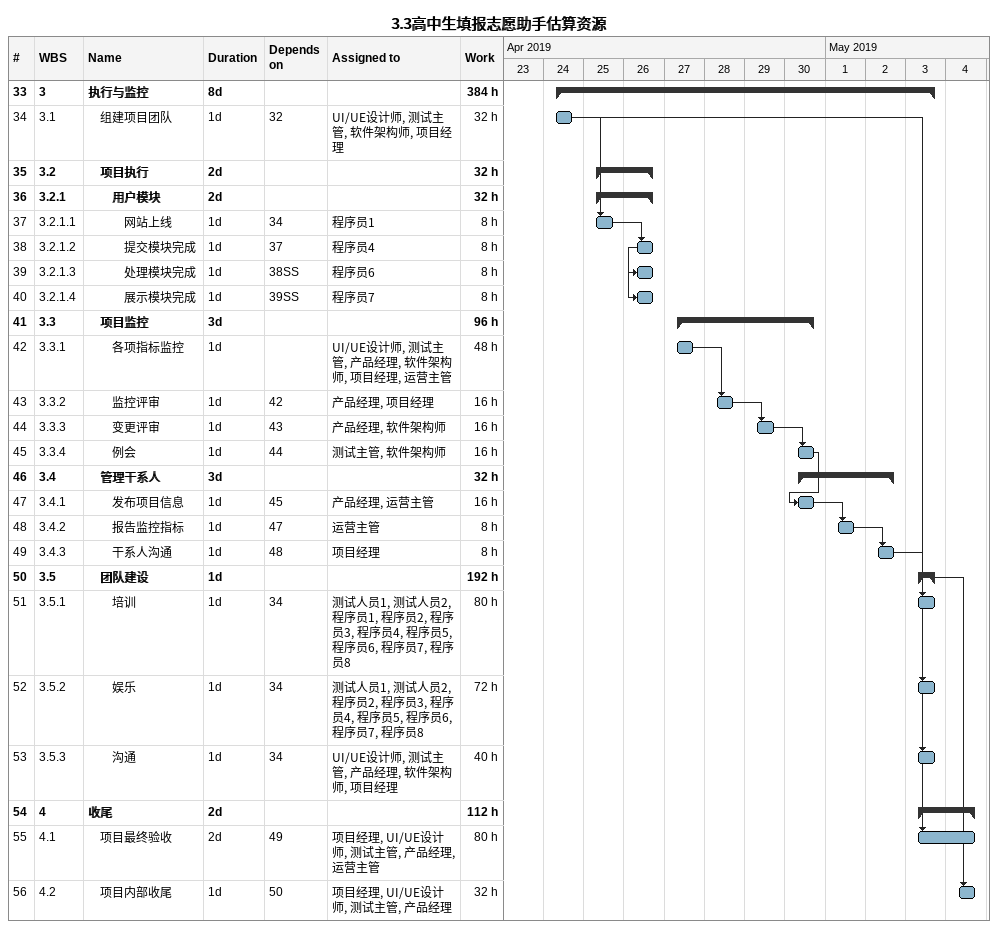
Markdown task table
3.3高中生填报志愿助手估算资源

| ID | WBS | Task | Duration | Start | Finish | Predecessors | Resources | Work (h) |
|---|---|---|---|---|---|---|---|---|
| 33 | 3 | **执行与监控** | 8d | 2019-04-24 | 2019-05-03 |  |  | 384 |
| 34 | 3.1 | 组建项目团队 | 1d | 2019-04-24 | 2019-04-24 | 32 | UI/UE设计师, 测试主管, 软件架构师, 项目经理 | 32 |
| 35 | 3.2 | **项目执行** | 2d | 2019-04-25 | 2019-04-26 |  |  | 32 |
| 36 | 3.2.1 | **用户模块** | 2d | 2019-04-25 | 2019-04-26 |  |  | 32 |
| 37 | 3.2.1.1 | 网站上线 | 1d | 2019-04-25 | 2019-04-25 | 34 | 程序员1 | 8 |
| 38 | 3.2.1.2 | 提交模块完成 | 1d | 2019-04-26 | 2019-04-26 | 37 | 程序员4 | 8 |
| 39 | 3.2.1.3 | 处理模块完成 | 1d | 2019-04-26 | 2019-04-26 | 38SS | 程序员6 | 8 |
| 40 | 3.2.1.4 | 展示模块完成 | 1d | 2019-04-26 | 2019-04-26 | 39SS | 程序员7 | 8 |
| 41 | 3.3 | **项目监控** | 3d | 2019-04-27 | 2019-04-30 |  |  | 96 |
| 42 | 3.3.1 | 各项指标监控 | 1d | 2019-04-27 | 2019-04-27 |  | UI/UE设计师, 测试主管, 产品经理, 软件架构师, 项目经理, 运营主管 | 48 |
| 43 | 3.3.2 | 监控评审 | 1d | 2019-04-28 | 2019-04-28 | 42 | 产品经理, 项目经理 | 16 |
| 44 | 3.3.3 | 变更评审 | 1d | 2019-04-29 | 2019-04-29 | 43 | 产品经理, 软件架构师 | 16 |
| 45 | 3.3.4 | 例会 | 1d | 2019-04-30 | 2019-04-30 | 44 | 测试主管, 软件架构师 | 16 |
| 46 | 3.4 | **管理干系人** | 3d | 2019-04-30 | 2019-05-02 |  |  | 32 |
| 47 | 3.4.1 | 发布项目信息 | 1d | 2019-04-30 | 2019-04-30 | 45 | 产品经理, 运营主管 | 16 |
| 48 | 3.4.2 | 报告监控指标 | 1d | 2019-05-01 | 2019-05-01 | 47 | 运营主管 | 8 |
| 49 | 3.4.3 | 干系人沟通 | 1d | 2019-05-02 | 2019-05-02 | 48 | 项目经理 | 8 |
| 50 | 3.5 | **团队建设** | 1d | 2019-05-03 | 2019-05-03 |  |  | 192 |
| 51 | 3.5.1 | 培训 | 1d | 2019-05-03 | 2019-05-03 | 34 | 测试人员1, 测试人员2, 程序员1, 程序员2, 程序员3, 程序员4, 程序员5, 程序员6, 程序员7, 程序员8 | 80 |
| 52 | 3.5.2 | 娱乐 | 1d | 2019-05-03 | 2019-05-03 | 34 | 测试人员1, 测试人员2, 程序员2, 程序员3, 程序员4, 程序员5, 程序员6, 程序员7, 程序员8 | 72 |
| 53 | 3.5.3 | 沟通 | 1d | 2019-05-03 | 2019-05-03 | 34 | UI/UE设计师, 测试主管, 产品经理, 软件架构师, 项目经理 | 40 |
| 54 | 4 | **收尾** | 2d | 2019-05-03 | 2019-05-04 |  |  | 112 |
| 55 | 4.1 | 项目最终验收 | 2d | 2019-05-03 | 2019-05-04 | 49 | 项目经理, UI/UE设计师, 测试主管, 产品经理, 运营主管 | 80 |
| 56 | 4.2 | 项目内部收尾 | 1d | 2019-05-04 | 2019-05-04 | 50 | 项目经理, UI/UE设计师, 测试主管, 产品经理 | 32 |
